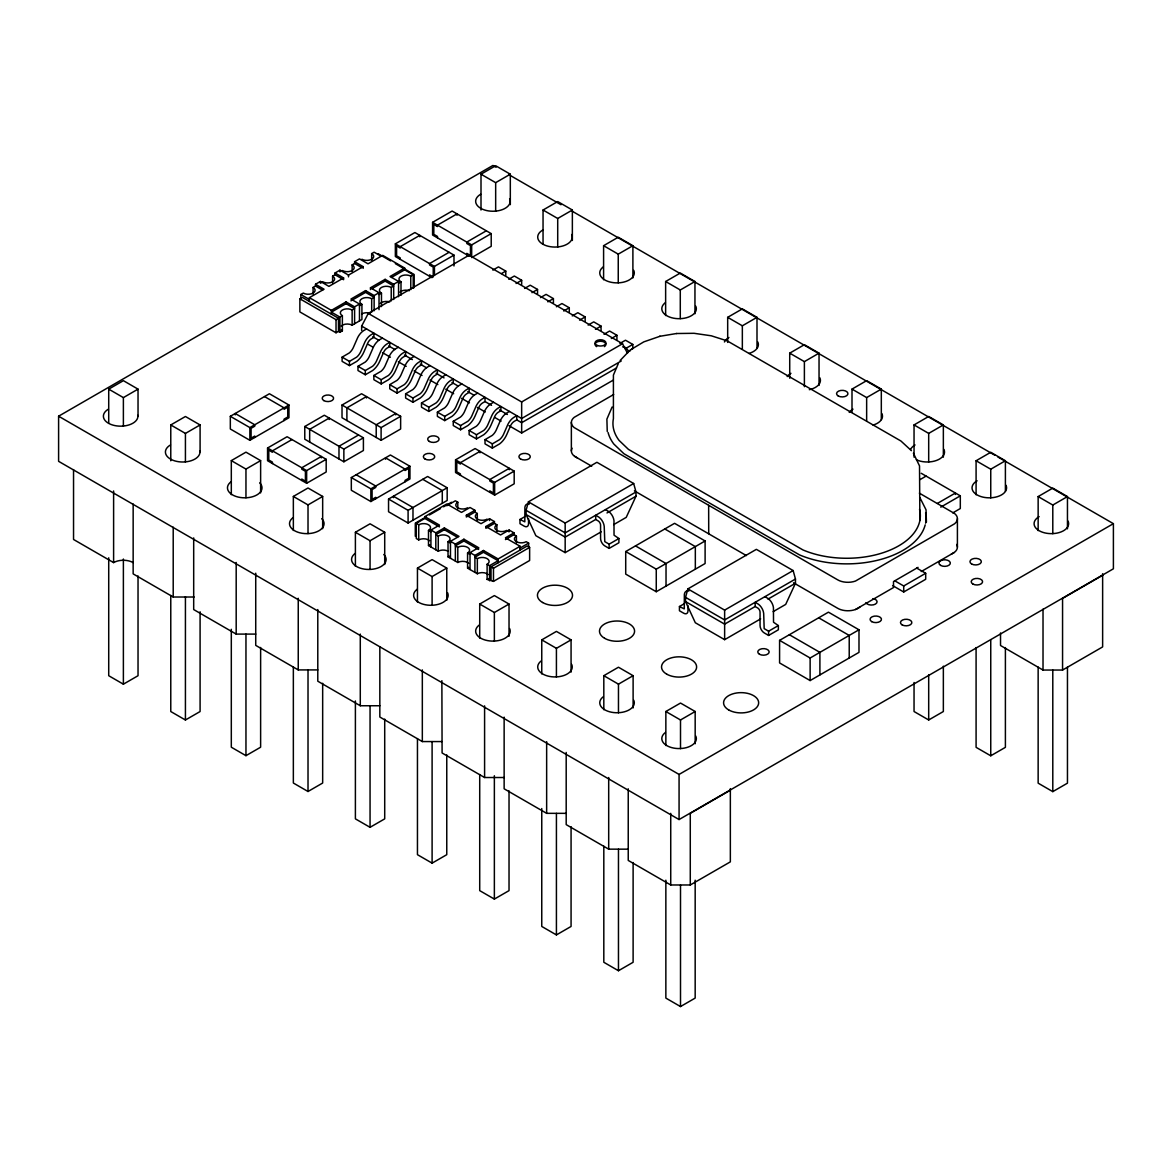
<?xml version="1.0" encoding="UTF-8"?>
<svg xmlns="http://www.w3.org/2000/svg" width="1172" height="1172" viewBox="0 0 1172 1172"><rect width="100%" height="100%" fill="white"/><g stroke="black" fill="none" stroke-linecap="round" stroke-linejoin="round"><path stroke-width="1.5" d="M601.177 531.824L565.168 552.627L535.853 535.692L526.082 514.537L526.082 510.318L528.411 501.85L596.914 462.295L633.671 483.509L636 491.976L636 496.21L626.229 517.365L613.703 524.602M760.643 618.875L724.633 639.663L695.318 622.742L685.547 601.588L685.547 597.354L687.876 588.901L756.38 549.346L793.136 570.559L795.466 579.027L795.466 583.26L785.694 604.415L773.168 611.638M618.406 363.305L613.41 375.113L613.41 418.638A73.631 42.514 0 0 0 619.08 440.408L628.441 449.374L802.967 549.946A73.631 42.514 0 0 0 884.684 552.173A73.631 42.514 0 0 0 919.522 509.424M361.65 330.343L361.65 326.109L368.272 313.422L469.137 255.174L622.522 343.733L627.489 353.255M612.121 407.006L606.891 419.122L607.243 431.442M620.12 360.507L629.144 351.087M631.356 349.315L643.794 341.872L660.056 336.261M997.855 456.963L1113.4 523.664L1113.4 568.801L679.071 819.55L58.6 461.329L58.6 416.207L492.929 165.442L496.093 167.274M108.718 423.165L108.718 389.133L123.382 380.666L138.032 389.133L138.032 416.001M481.003 210.022L481.003 174.203L495.668 165.735L510.318 174.203L510.318 204.646M322.637 290.158L315.502 286.041L315.502 284.269L320.396 281.441L328.936 286.378L343.601 277.925L343.601 279.698L335.046 274.761L332.599 276.167L332.599 282.906M335.046 274.761L335.046 272.988L339.939 270.161L348.494 275.098L363.144 266.63L363.144 268.403M361.723 267.582L354.603 263.48L354.603 261.693L359.482 258.88L368.023 263.817L382.687 255.35L404.662 268.051L404.662 269.824L391.477 277.442M300.852 299.549L300.852 294.509L303.299 293.088A6.915 3.985 0 0 0 313.07 293.088A6.915 3.985 0 0 0 313.07 287.448L315.502 286.041M352.142 271.626L352.142 264.887L354.603 263.48M371.685 260.33L371.685 253.606L374.132 252.2L381.252 256.302M108.718 389.133L123.382 397.601L138.032 389.133M481.003 174.203L495.668 182.656L510.318 174.203M299.871 298.787L302.317 297.38L338.474 318.257L338.474 331.368L336.027 332.775L299.871 311.913L299.871 298.787L336.027 319.663L338.474 318.257M431.999 277.676L395.36 256.522L395.36 243.835L414.903 232.539L453.989 255.115L453.989 265.985M432.585 222.328L452.128 211.048L491.215 233.624L491.215 246.31L471.671 257.591L471.671 244.904L432.585 222.328L432.585 235.03L469.24 256.185M309.393 301.468L309.393 297.659L324.058 289.206L315.502 284.269M309.393 297.659L331.383 310.36L346.048 301.893L354.589 306.83L359.482 304.017L359.482 320.938M379.025 309.642L379.025 292.722L374.132 295.549L365.591 290.612L350.926 299.08L359.482 304.017M370.469 289.572L370.469 287.785L385.134 279.332L393.675 284.269L398.568 281.441L398.568 296.692M404.662 268.051L390.012 276.504L398.568 281.441M346.048 303.665L331.383 312.133L339.939 317.07L342.37 315.664A6.915 3.985 0 0 1 342.37 310.023A6.915 3.985 0 0 1 352.142 310.023L354.589 308.602L346.048 303.665L346.048 301.893M350.926 300.852L365.591 292.385L374.132 297.322L371.685 298.728A6.915 3.985 0 0 0 361.914 298.728A6.915 3.985 0 0 0 361.914 304.383L361.914 319.517L352.142 325.171A6.915 3.985 0 0 0 341.286 325.992M371.934 288.722L385.134 281.104L393.675 286.041L391.228 287.462L391.228 300.926M449.11 252.288L429.567 263.568L429.567 264.989L433.23 267.099L433.23 276.973L429.567 274.863L429.567 276.27M486.336 230.796L466.793 242.077L466.793 243.498L470.455 245.607L470.455 255.481L466.793 253.357L466.793 254.778M359.482 305.789L361.914 304.383M379.025 294.494L381.471 293.088L380.417 292.326A6.915 3.985 0 0 1 382.043 287.155A6.915 3.985 0 0 1 391.155 287.404L391.228 287.462M398.568 283.228L401 281.807A6.915 3.985 0 0 1 401 276.167A6.915 3.985 0 0 1 410.771 276.167L413.218 274.761L413.218 288.224M395.36 243.835L434.446 266.396L453.989 255.115M471.671 244.904L491.215 233.624M170.775 460.772L170.775 424.953L185.425 416.5L200.09 424.953L200.09 451.821M543.046 244.054L543.046 210.022L557.711 201.555L572.361 210.022L572.361 240.465M338.474 331.368L339.939 332.218L342.37 330.812L342.37 315.664M170.775 424.953L185.425 433.42L200.09 424.953M366.543 328.922L363.423 330.753A11.632 6.724 -60 0 0 357.65 337.668L353.241 347.747A9.786 5.655 -60 0 1 349.329 352.919L342.107 357.138L342.107 361.372L349.446 365.591L356.771 361.372A14.972 8.644 -60 0 0 363.906 351.952L367.627 343.337A6.446 3.721 -60 0 1 371.421 338.796L373.868 337.39L373.868 333.156L370.748 334.987A11.632 6.724 -60 0 0 364.975 341.902L360.58 351.966A9.786 5.655 -60 0 1 356.654 357.152L349.446 361.372L342.107 357.138M543.046 210.022L557.711 218.475L572.361 210.022M230.327 416.309L269.413 393.748L288.957 405.029L288.957 417.73L249.87 440.291L230.327 429.011L230.327 416.309L249.87 427.59L288.957 405.029M492.87 270.102L498.452 266.879L505.777 271.098L505.777 275.332M382.424 338.093L379.303 339.924A11.632 6.724 -60 0 0 373.516 346.839L369.121 356.903A9.786 5.655 -60 0 1 365.21 362.089L357.987 366.309L357.987 370.528L365.312 374.762L372.652 370.528A14.972 8.644 -60 0 0 379.787 361.123L383.508 352.508A6.446 3.721 -60 0 1 387.302 347.967L389.749 346.56L389.749 342.327L386.628 344.158A11.632 6.724 -60 0 0 380.856 351.073L376.461 361.137A9.786 5.655 -60 0 1 372.535 366.309L365.312 370.528L357.987 366.309M501.601 273.515L505.777 271.098M508.751 279.258L514.332 276.035L521.657 280.269L521.657 284.503M398.29 347.264L395.184 349.095A11.632 6.724 -60 0 0 389.397 355.995L385.002 366.074A9.786 5.655 -60 0 1 381.076 371.246L373.868 375.465L373.868 379.699L381.193 383.933L388.518 379.699A14.972 8.644 -60 0 0 395.667 370.279L399.388 361.679A6.446 3.721 -60 0 1 403.183 357.138L405.629 355.731L405.629 351.497L402.509 353.329A11.632 6.724 -60 0 0 396.722 360.229L392.327 370.308A9.786 5.655 -60 0 1 388.415 375.48L381.193 379.699L373.868 375.465M516.076 283.492L521.657 280.269M524.631 288.429L530.213 285.206L537.538 289.44L537.538 293.674M231.309 494.657L231.309 460.625L245.959 452.158L260.624 460.625L260.624 492.87M603.595 279.727L603.595 245.695L618.245 237.227L632.895 245.695L632.895 277.925M414.17 356.435L411.064 358.251A11.632 6.724 -60 0 0 405.278 365.166L400.883 375.245A9.786 5.655 -60 0 1 396.956 380.417L389.749 384.636L389.749 388.87L397.074 393.103L404.399 388.87A14.972 8.644 -60 0 0 411.533 379.45L415.269 370.835A6.446 3.721 -60 0 1 419.063 366.309L421.495 364.888L421.495 360.668L418.389 362.485A11.632 6.724 -60 0 0 412.603 369.4L408.208 379.479A9.786 5.655 -60 0 1 404.281 384.65L397.074 388.87L389.749 384.636M531.956 292.663L537.538 289.44M267.553 448.012L287.096 436.731L326.182 459.307L326.182 471.994L306.639 483.274L267.553 460.713L267.553 448.012L306.639 470.587L326.182 459.307M304.779 426.52L324.322 415.24L363.408 437.801L363.408 450.502L343.865 461.783L304.779 439.222L304.779 426.52L343.865 449.096L363.408 437.801M342.019 405.029L361.562 393.748L400.634 416.309L400.634 429.011L381.105 440.291L342.019 417.73L342.019 405.029L381.105 427.59L400.634 416.309M291.989 439.559L272.446 450.839L272.446 452.245L268.784 450.136L268.784 460.01L272.446 462.12L272.446 463.526M540.512 297.6L546.079 294.377L553.418 298.611L553.418 302.845M231.309 460.625L245.959 469.093L260.624 460.625M603.595 245.695L618.245 254.148L632.895 245.695M430.051 365.591L426.93 367.422A11.632 6.724 -60 0 0 421.158 374.337L416.763 384.416A9.786 5.655 -60 0 1 412.837 389.587L405.629 393.807L405.629 398.041L412.954 402.26L420.279 398.041A14.972 8.644 -60 0 0 427.414 388.621L431.135 380.006A6.446 3.721 -60 0 1 434.944 375.465L437.376 374.058L437.376 369.825L434.27 371.656A11.632 6.724 -60 0 0 428.483 378.571L424.088 388.635A9.786 5.655 -60 0 1 420.162 393.821L412.954 398.041L405.629 393.807M547.837 301.834L553.418 298.611M556.378 306.756L561.959 303.548L569.284 307.767L569.284 312.001M445.931 374.762L442.811 376.593A11.632 6.724 -60 0 0 437.039 383.508L432.644 393.572A9.786 5.655 -60 0 1 428.718 398.758L421.495 402.978L421.495 407.197L428.835 411.431L436.16 407.197A14.972 8.644 -60 0 0 443.294 397.791L447.015 389.177A6.446 3.721 -60 0 1 450.81 384.636L453.256 383.229L453.256 378.995L450.136 380.827A11.632 6.724 -60 0 0 444.364 387.742L439.969 397.806A9.786 5.655 -60 0 1 436.043 402.978L428.835 407.197L421.495 402.978M563.717 310.99L569.284 307.767M358.529 434.988L338.986 446.268L338.986 458.955M572.258 315.927L577.84 312.704L585.165 316.938L585.165 321.172M461.812 383.933L458.692 385.764A11.632 6.724 -60 0 0 452.919 392.664L448.51 402.743A9.786 5.655 -60 0 1 444.598 407.915L437.376 412.134L437.376 416.368L444.715 420.602L452.04 416.368A14.972 8.644 -60 0 0 459.175 406.948L462.896 398.348A6.446 3.721 -60 0 1 466.69 393.807L469.137 392.4L469.137 388.166L466.017 389.998A11.632 6.724 -60 0 0 460.244 396.898L455.849 406.977A9.786 5.655 -60 0 1 451.923 412.148L444.715 416.368L437.376 412.134M579.598 320.161L585.165 316.938M588.139 325.098L593.721 321.875L601.046 326.109L601.046 330.343M293.352 530.477L293.352 496.445L308.016 487.992L322.666 496.445L322.666 528.689M665.637 315.546L665.637 281.514L680.287 273.047L694.952 281.514L694.952 313.759M477.693 393.103L474.572 394.92A11.632 6.724 -60 0 0 468.785 401.835L464.39 411.914A9.786 5.655 -60 0 1 460.479 417.086L453.256 421.305L453.256 425.539L460.581 429.772L467.921 425.539A14.972 8.644 -60 0 0 475.056 416.119L478.777 407.504A6.446 3.721 -60 0 1 482.571 402.978L485.018 401.557L485.018 397.337L481.897 399.154A11.632 6.724 -60 0 0 476.125 406.069L471.73 416.148A9.786 5.655 -60 0 1 467.804 421.319L460.581 425.539L453.256 421.305M595.464 329.332L601.046 326.109M351.322 477.561L390.408 455L409.951 466.28L409.951 478.982L370.865 501.543L351.322 490.262L351.322 477.561L370.865 488.841L409.951 466.28M293.352 496.445L308.016 504.912L322.666 496.445M665.637 281.514L680.287 289.982L694.952 281.514M604.019 334.269L609.601 331.046L616.926 335.28L616.926 339.514M493.558 402.26L490.453 404.091A11.632 6.724 -60 0 0 484.666 411.006L480.271 421.07A9.786 5.655 -60 0 1 476.345 426.256L469.137 430.476L469.137 434.709L476.462 438.929L483.787 434.709A14.972 8.644 -60 0 0 490.936 425.29L494.657 416.675A6.446 3.721 -60 0 1 498.452 412.134L500.898 410.727L500.898 406.494L497.778 408.325A11.632 6.724 -60 0 0 491.991 415.24L487.596 425.304A9.786 5.655 -60 0 1 483.684 430.49L476.462 434.709L469.137 430.476M611.345 338.503L616.926 335.28M619.9 343.425L625.482 340.217L632.807 344.436L632.807 348.67L628.412 351.219M368.272 313.422L521.657 401.967L622.522 343.733M509.439 411.431L506.333 413.262A11.632 6.724 -60 0 0 500.547 420.177L496.152 430.241A9.786 5.655 -60 0 1 492.225 435.427L485.018 439.647L485.018 443.866L492.343 448.1L499.668 443.866A14.972 8.644 -60 0 0 506.802 434.46L510.538 425.846A6.446 3.721 -60 0 1 514.332 421.305L516.764 419.898L516.764 415.664L513.658 417.496A11.632 6.724 -60 0 0 507.872 424.411L503.477 434.475A9.786 5.655 -60 0 1 499.55 439.647L492.343 443.866L485.018 439.647M632.807 344.436L625.584 348.553A9.786 5.655 -60 0 1 625.13 348.67M621.233 360.991L521.657 418.492L361.65 326.109M455.556 459.834L475.1 448.554L514.186 471.115L514.186 483.816L494.643 495.097L455.556 472.536L455.556 459.834L494.643 482.395L514.186 471.115M388.547 499.052L427.633 476.491L447.177 487.772L447.177 500.473L408.09 523.034L388.547 511.754L388.547 499.052L408.09 510.347L447.177 487.772M616.501 367.964L521.657 422.711L516.911 419.972M509 425.7L521.657 432.995L613.073 380.226M355.394 566.296L355.394 532.264L370.059 523.811L384.709 532.264L384.709 564.508M727.68 342.414L727.68 317.334L742.345 308.881L756.995 317.334L756.995 347.791M613.674 394.495L574.207 417.335A15.309 8.834 0 0 0 574.192 427.575L837.511 579.744A14.342 8.292 0 0 0 855.487 581.048L954.565 523.796A15.309 8.834 0 0 0 954.594 513.541L919.375 493.163M355.394 532.264L370.059 540.732L384.709 532.264M727.68 317.334L742.345 325.801L756.995 317.334M108.718 557.813L108.718 675.717L123.382 684.184L138.032 675.717L138.032 575.95M439.485 526.887L424.821 518.42L424.821 516.647L446.81 503.96L461.475 512.413L470.016 507.476L474.894 510.303L474.894 512.076L466.353 517.013L466.353 515.226L474.894 510.303M426.3 516.779L415.298 523.137L415.298 536.249M429.45 514.962L440.452 508.619M443.587 506.802L451.454 502.261M429.582 540.746A6.915 3.985 0 0 0 418.726 539.911L416.28 538.505L416.28 523.357L424.821 518.42M446.81 505.733L455.366 500.796L457.798 502.202L457.798 508.941M430.93 546.972L430.93 530.037L439.485 525.115L424.821 516.647M430.93 530.037L435.808 532.864L444.364 527.927L459.014 536.395L450.473 541.317L450.473 558.253M457.549 537.318L444.364 529.7L435.808 534.637L438.269 536.058A6.915 3.985 0 0 1 448.026 536.058A6.915 3.985 0 0 1 448.026 541.698L448.026 556.847L457.798 562.487A6.915 3.985 0 0 1 468.668 563.307M494.452 521.584L485.897 526.521L485.897 528.294L494.452 523.357L494.452 521.584L489.559 518.757L481.003 523.694L466.353 515.226M450.473 541.317L455.366 544.145L463.907 539.208L478.572 547.676L478.572 549.448L463.907 540.995L455.366 545.918L457.798 547.339A6.915 3.985 0 0 1 467.569 547.339A6.915 3.985 0 0 1 467.569 552.979L467.569 568.127L477.341 573.767A6.915 3.985 0 0 1 488.211 574.588M417.452 602.13L417.452 568.098L432.102 559.63L446.766 568.098L446.766 600.328M789.723 378.234L789.723 353.153L804.388 344.7L819.038 353.153L819.038 385.398M528.528 518.683L528.528 523.708A6.05 3.487 60 0 1 524.25 526.184L519.972 523.708L519.972 519.474L524.851 516.662M470.016 569.533L470.016 552.613L478.572 547.676M505.44 539.574L513.995 534.637L513.995 532.864L509.102 530.037L500.547 534.974L485.897 526.521M417.452 568.098L432.102 576.551L446.766 568.098M789.723 353.153L804.388 361.621L819.038 353.153M170.775 595.449L170.775 711.536L185.425 720.004L200.09 711.536L200.09 611.784M470.016 552.613L474.909 555.425L483.45 550.488L498.115 558.956L520.09 546.269L520.09 550.078M513.995 532.864L505.44 537.802L520.09 546.269M487.113 564.259L489.559 565.666L498.115 560.729L483.45 552.276L474.909 557.213L477.341 558.619A6.915 3.985 0 0 1 487.113 558.619A6.915 3.985 0 0 1 487.113 564.259L487.113 579.408L493.471 581.385L529.627 560.509L529.627 547.397L527.18 545.976L491.024 566.852L491.024 579.964M520.09 548.042L528.645 543.105L528.645 548.159M528.411 501.85L565.168 523.064L633.671 483.509M491.024 566.852L493.471 568.259L529.627 547.397M636 491.976L565.168 532.879L526.082 510.318M605.47 509.6L608.707 511.534A8.644 4.996 60 0 1 613.982 520.646L614.04 535.194L618.904 538.519L618.904 542.753L609.132 548.393L604.855 545.918A6.05 3.487 60 0 1 600.577 538.519L600.577 525.115A3.457 1.992 60 0 0 598.145 520.895L595.698 519.474L565.168 537.113L526.082 514.537M606.993 512.955L636 496.21M479.714 638.081L479.714 604.049L494.364 595.581L509.029 604.049L509.029 636.279M852 412.398L852 389.104L866.65 380.651L881.315 389.104L881.315 419.561M595.698 519.474L595.698 515.255L598.936 517.174A8.644 4.996 60 0 1 604.21 526.287L604.781 541.625L609.132 544.16L618.904 538.519M231.309 629.305L231.309 747.209L245.959 755.676L260.624 747.209L260.624 647.457M479.714 604.049L494.364 612.502L509.029 604.049M852 389.104L866.65 397.572L881.315 389.104M625.716 551.543L674.574 523.327L705.105 540.966L705.105 563.527L656.261 591.728L625.716 574.104L625.716 551.543L656.261 569.167L705.105 540.966M708.65 505.352L708.723 533.773M541.757 673.9L541.757 639.868L556.422 631.4L571.072 639.868L571.072 672.113M914.043 457.168L914.043 424.923L928.693 416.47L943.357 424.923L943.357 457.168M293.352 666.941L293.352 783.028L308.016 791.496L322.666 783.028L322.666 683.276M541.757 639.868L556.422 648.321L571.072 639.868M914.043 424.923L928.693 433.391L943.357 424.923M687.993 605.734L687.993 610.759A6.05 3.487 60 0 1 683.716 613.22L679.438 610.759L679.438 606.525L684.316 603.712M920.093 479.568L926.114 476.096M603.814 709.719L603.814 675.687L618.464 667.22L633.114 675.687L633.114 707.932M976.086 494.789L976.086 460.757L990.75 452.289L1005.4 460.757L1005.4 491.2M687.876 588.901L724.633 610.114L793.136 570.559M795.466 579.027L724.633 619.929L685.547 597.354M355.394 700.959L355.394 818.862L370.059 827.315L384.709 818.862L384.709 719.095M603.814 675.687L618.464 684.155L633.114 675.687M976.086 460.757L990.75 469.21L1005.4 460.757M764.935 596.651L768.173 598.57A8.644 4.996 60 0 1 773.447 607.697L773.52 622.229L778.369 625.57L778.369 629.789L768.598 635.444L764.32 632.968A6.05 3.487 60 0 1 760.057 625.57L760.057 612.165A3.457 1.992 60 0 0 757.61 607.931L755.164 606.525L724.633 624.149L685.547 601.588M767.982 599.126L795.466 583.26M937.38 503.433L955.429 493.016L955.429 494.438M940.764 507.124L960.308 495.844L960.308 508.531L952.792 512.882M755.164 606.525L755.164 602.291L758.401 604.21A8.644 4.996 60 0 1 763.675 613.337L764.173 628.617L768.598 631.21L778.369 625.57M779.585 640.366L828.443 612.165L858.988 629.789L858.988 652.365L810.13 680.566L779.585 662.942L779.585 640.366L810.13 658.005L858.988 629.789M665.857 745.538L665.857 711.507L680.507 703.053L695.172 711.507L695.172 743.751M1038.143 530.608L1038.143 496.576L1052.793 488.109L1067.458 496.576L1067.458 528.821M918.072 567.365L893.504 581.546L893.504 587.553L855.487 609.499M921.236 571.54L954.169 552.525M894.763 580.814L903.715 585.971L925.69 573.284L925.69 579.29L903.715 591.992L892.639 585.59M417.452 738.594L417.452 854.681L432.102 863.134L446.766 854.681L446.766 754.914M665.857 711.507L680.507 719.974L695.172 711.507M1038.143 496.576L1052.793 505.044L1067.458 496.576M58.6 416.207L679.071 774.428L1113.4 523.664M479.714 774.546L479.714 890.632L494.364 899.085L509.029 890.632L509.029 790.866M730.346 790.206L690.279 813.339L690.279 884.977L670.736 884.977L628.236 860.438L628.236 788.8M1102.632 575.276L1062.564 598.409L1062.564 670.047L1043.021 670.047L1000.522 645.508L1000.522 632.968M541.757 808.548L541.757 926.451L556.422 934.919L571.072 926.451L571.072 826.685M914.043 682.5L914.043 711.521L928.693 719.974L943.357 711.521L943.357 666.165M690.279 884.977L730.346 861.86L730.346 788.639M1062.564 670.047L1102.632 646.915L1102.632 573.709M603.814 846.184L603.814 962.271L618.464 970.738L633.114 962.271L633.114 862.519M976.086 647.574L976.086 747.34L990.75 755.793L1005.4 747.34L1005.4 647.574M665.857 880.201L665.857 998.09L680.507 1006.558L695.172 998.09L695.172 880.201M1038.143 667.073L1038.143 783.16L1052.793 791.627L1067.458 783.16L1067.458 667.073M626.771 352.157L627.372 351.834A11.632 6.724 -60 0 1 629.979 351.087M951.268 554.195L954.565 552.246A15.309 8.834 0 0 0 956.689 544.438M477.356 520.222L477.268 513.541A6.915 3.985 0 0 0 476.828 518.786A6.915 3.985 0 0 0 485.794 519.723L487.113 519.123M676.537 333.522L694.044 333.302L711.287 335.793L726.713 340.715M659.587 336.335L676.713 333.493M133.154 504.033L133.154 573.884L173.207 597.017L194.127 597.017M193.688 537.919L193.688 609.557L236.187 634.096L255.73 634.096M255.73 573.196L255.73 645.376L298.245 669.915L317.788 669.915M317.788 609.557L317.788 681.21L360.287 705.749L379.831 705.749M379.831 646.636L379.831 717.03L422.33 741.568L441.873 741.568M441.873 680.668L442.093 752.981L484.593 777.519L504.136 777.519M504.136 717.147L504.136 788.8L546.65 813.339L566.193 813.339M566.193 752.439L566.193 824.619L608.693 849.158L628.236 849.158M577.474 457.988L574.192 456.04A15.309 8.834 0 0 1 572.097 448.231M727.373 340.979L900.931 441.009L911.406 450.663M508.751 174.584L560.992 204.734M572.068 211.136L994.691 455.132M921.221 473.283L960.308 495.844M378.043 253.665L390.613 260.916M395.33 263.641L414.199 274.541L414.199 287.653M404.662 269.824L413.218 274.761M916.753 568.127L925.69 573.284M354.603 261.693L363.144 266.63M370.469 287.785L379.025 292.722M335.046 272.988L343.601 277.925M300.852 294.509L309.393 299.446M372.74 336.745L379.083 340.407M388.591 345.887L394.92 349.549M404.428 355.028L412.354 359.614M420.265 364.184L426.608 367.832M436.116 373.326L444.027 377.897M451.953 382.468L458.296 386.13M467.789 391.624L474.133 395.272M485.223 401.674L491.551 405.336M499.477 409.907L507.403 414.478M574.632 456.348L591.699 466.207M634.404 490.863L746.374 555.587M793.517 582.792L837.511 608.195A14.342 8.292 0 0 0 860.058 606.862M368.272 344.436L373.018 347.176M382.497 352.655L390.408 357.226M398.319 361.782L406.215 366.353M414.126 370.923L422.037 375.48M429.948 380.05L437.845 384.606M445.756 389.177L453.667 393.748M461.563 398.304L469.474 402.875M477.385 407.431L485.281 412.002M494.774 417.481L501.103 421.129M664.802 528.968L695.333 546.606L695.333 569.167M818.671 617.805L849.217 635.444L849.217 658.005M635.488 545.888L666.033 563.527L666.033 586.088M789.357 634.726L819.902 652.365L819.902 674.926M679.438 606.525L684.272 608.883L684.36 594.351A8.644 4.996 60 0 1 688.843 591.04M519.972 519.474L524.807 521.833L524.895 507.3A8.644 4.996 60 0 1 529.378 503.989M422.755 479.319L442.284 490.599L442.284 503.286M474.894 512.076L477.356 513.497M494.452 523.357L496.884 524.763L496.884 531.502M513.995 534.637L516.427 536.058L516.427 542.783M528.645 543.105L526.199 541.698A6.915 3.985 0 0 1 516.427 541.698A6.915 3.985 0 0 1 516.427 536.058M264.535 396.575L284.064 407.856L284.064 409.262L287.741 407.153L287.741 417.012L284.064 419.137L284.064 420.543M356.2 474.748L375.743 486.028L375.743 487.435L372.081 489.559L372.081 499.418L375.743 497.309L375.743 498.715M416.28 523.357L418.726 524.763A6.915 3.985 0 0 1 428.498 524.763A6.915 3.985 0 0 1 428.498 530.418L428.498 545.551L438.269 551.206A6.915 3.985 0 0 1 448.026 551.206M428.498 530.418L430.93 531.824M448.026 541.698L450.473 543.105M467.569 552.979L470.016 554.385M133.154 562.604A13.815 7.984 0 0 0 113.611 562.604L73.543 539.472L73.543 469.62M919.888 497.617L926.027 509.776L926.422 522.097M628.046 350.355L625.819 347.85A11.632 6.724 -60 0 0 622.64 346.853M913.398 453.212L919.522 465.899L919.874 520.514M1052.793 505.044L1052.793 533.7M1052.793 670.091L1052.793 791.627M1043.021 609.147L1043.021 670.047M990.75 469.21L990.75 497.88M990.75 639.722L990.75 755.793M957.407 518.669L957.407 547.134M928.693 433.391L928.693 462.046M928.693 674.633L928.693 719.974M903.715 585.971L903.715 591.992M866.65 397.572L866.65 420.851M810.13 658.005L810.13 680.566M804.388 361.621L804.388 386.701M768.598 631.21L768.598 635.444M742.345 325.801L742.345 349.08M724.633 610.114L724.633 639.663M680.507 719.974L680.507 748.63M680.507 885.036L680.507 1006.558M680.287 289.982L680.287 318.638M679.071 774.428L679.071 819.55M670.736 813.339L670.736 884.977M656.261 569.167L656.261 591.728M618.464 684.155L618.464 712.81M618.464 849.202L618.464 970.738M618.245 254.148L618.245 282.818M609.132 544.16L609.132 548.393M608.693 777.519L608.693 849.158M571.365 422.447L571.365 450.912M565.168 523.064L565.168 552.627M557.711 218.475L557.711 247.145M556.422 648.321L556.422 676.991M556.422 813.383L556.422 934.919M546.65 741.686L546.65 813.339M521.657 401.967L521.657 432.995M509.293 469.708L509.293 468.302L489.75 479.582L489.75 480.989L493.412 483.113L493.412 492.973L489.75 490.863L489.75 492.269M509.102 530.037L509.102 531.824L506.656 530.418A6.915 3.985 0 0 1 496.884 530.418A6.915 3.985 0 0 1 496.884 524.763M498.115 558.956L498.115 562.765M495.668 182.656L495.668 211.312M494.643 482.395L494.643 495.097M494.364 612.502L494.364 641.157M494.364 775.747L494.364 899.085M493.471 568.259L493.471 581.385M492.343 443.866L492.343 448.1M489.559 518.757L489.559 520.529M489.559 565.666L489.559 580.814M484.593 705.866L484.593 777.519M483.45 550.488L483.45 552.276M479.978 452.788L479.978 451.381L460.435 462.662L460.435 464.068L456.772 461.958L456.772 471.818L460.435 473.942L460.435 475.349M477.341 558.619L477.341 573.767M476.462 434.709L476.462 438.929M474.909 555.425L474.909 572.361M463.907 539.208L463.907 540.995M460.581 425.539L460.581 429.772M457.798 547.339L457.798 562.487M457.021 215.282L457.021 213.875L437.478 225.156L437.478 226.562L433.816 224.453L433.816 234.327L437.478 236.436L437.478 237.843M455.366 544.145L455.366 561.066M444.715 416.368L444.715 420.602M444.364 527.927L444.364 529.7M438.269 536.058L438.269 551.206M435.808 532.864L435.808 549.785M434.446 266.396L434.446 275.464M432.102 576.551L432.102 605.221M432.102 741.612L432.102 863.134M428.835 407.197L428.835 411.431M422.33 669.915L422.33 741.568M419.796 236.773L419.796 235.367L400.253 246.647L400.253 248.054L396.59 245.944L396.59 255.818L400.253 257.928L400.253 259.349M418.726 524.763L418.726 539.911M412.954 398.041L412.954 402.26M412.983 520.207L412.983 507.52L393.44 496.239L393.44 497.646M410.771 276.167L410.771 289.63M408.09 510.347L408.09 523.034M405.058 481.795L405.058 480.388L408.72 478.264L408.72 468.39L405.058 470.514L405.058 469.108L385.515 457.812L385.515 459.234M401 281.807L401 295.271M397.074 388.87L397.074 393.103M395.755 414.903L395.755 413.496L376.212 424.777L376.212 437.464M393.675 284.269L393.675 299.505M385.134 279.332L385.134 281.104M381.471 293.088L381.471 306.551M381.193 379.699L381.193 383.933M381.105 427.59L381.105 440.291M374.132 295.549L374.132 310.785M371.685 298.728L371.685 312.206M370.865 488.841L370.865 501.543M370.059 540.732L370.059 569.387M370.059 705.793L370.059 827.315M366.44 397.982L366.44 396.575L346.897 407.856L346.897 420.543M365.591 290.612L365.591 292.385M365.312 370.528L365.312 374.762M360.287 634.096L360.287 705.749M354.589 306.83L354.589 323.75M352.142 310.023L352.142 325.171M349.446 361.372L349.446 365.591M348.494 275.098L348.494 276.87M343.865 449.096L343.865 461.783M339.939 270.161L339.939 271.933M339.939 317.07L339.939 332.218M336.027 319.663L336.027 332.775M331.383 310.36L331.383 314.169M329.215 419.473L329.215 418.067L309.672 429.348L309.672 442.034M321.304 457.886L321.304 456.479L301.761 467.76L301.761 469.166L305.423 471.291L305.423 481.165L301.761 479.04L301.761 480.461M320.396 281.441L320.396 283.228L322.842 281.807A6.915 3.985 0 0 0 332.599 281.807A6.915 3.985 0 0 0 332.599 276.167M313.07 287.448L313.07 294.187M308.016 504.912L308.016 533.568M308.016 669.974L308.016 791.496M306.639 470.587L306.639 483.274M298.245 598.277L298.245 669.915M254.764 437.464L254.764 436.057L251.086 438.167L251.086 428.307L254.764 426.183L254.764 424.777L235.22 413.496L235.22 414.903M249.87 427.59L249.87 440.291M245.959 469.093L245.959 497.748M245.959 634.14L245.959 755.676M236.187 562.457L236.187 634.096M185.425 433.42L185.425 462.076M185.425 596.665L185.425 720.004M173.207 527.166L173.207 597.017M123.382 397.601L123.382 426.256M123.382 559.029L123.382 684.184M113.611 490.965L113.611 562.604M881.901 413.613A17.272 9.977 0 0 1 873.037 425.084M849.231 412.412A17.272 9.977 0 0 1 852.996 409.145M819.843 377.794A17.272 9.977 0 0 1 809.325 389.69M787.188 376.578A17.272 9.977 0 0 1 790.953 373.326M757.801 341.975A17.272 9.977 0 0 1 748.937 353.446M724.428 341.975A17.272 9.977 0 0 1 728.911 337.507M695.758 306.156A17.272 9.977 0 0 1 675.687 318.506A17.272 9.977 0 0 1 665.388 302.64M633.715 270.336A17.272 9.977 0 0 1 613.63 282.686A17.272 9.977 0 0 1 603.346 266.82M571.658 234.503A17.272 9.977 0 0 1 550.503 246.721A17.272 9.977 0 0 1 542.768 230.034M509.615 198.683A17.272 9.977 0 0 1 488.46 210.901A17.272 9.977 0 0 1 480.71 194.215M259.701 482.864A17.272 9.977 0 0 1 255.247 495.756A17.272 9.977 0 0 1 232.51 494.892A17.272 9.977 0 0 1 231.06 481.751M199.899 451.132A17.272 9.977 0 0 1 176.796 461.402A17.272 9.977 0 0 1 170.482 444.964M137.857 415.313A17.272 9.977 0 0 1 114.753 425.568A17.272 9.977 0 0 1 108.439 409.145M633.715 700.197A17.272 9.977 0 0 1 613.63 712.561A17.272 9.977 0 0 1 603.346 696.695M571.658 664.378A17.272 9.977 0 0 1 551.587 676.742A17.272 9.977 0 0 1 541.303 660.876M509.615 628.558A17.272 9.977 0 0 1 489.544 640.908A17.272 9.977 0 0 1 479.245 625.042M447.572 592.739A17.272 9.977 0 0 1 427.487 605.089A17.272 9.977 0 0 1 417.203 589.223M383.801 554.503A17.272 9.977 0 0 1 379.347 567.409A17.272 9.977 0 0 1 356.596 566.53A17.272 9.977 0 0 1 355.16 553.404M321.743 518.683A17.272 9.977 0 0 1 317.29 531.59A17.272 9.977 0 0 1 294.553 530.711A17.272 9.977 0 0 1 293.103 517.585M872.891 598.599A5.699 3.296 0 0 1 875.44 604.093A5.699 3.296 0 0 1 865.918 602.628M1068.044 521.086A17.272 9.977 0 0 1 1046.889 533.304A17.272 9.977 0 0 1 1039.139 516.618M1005.986 485.267A17.272 9.977 0 0 1 984.832 497.485A17.272 9.977 0 0 1 977.096 480.798M943.943 449.447A17.272 9.977 0 0 1 936.648 460.391A17.272 9.977 0 0 1 916.358 459.761M910.571 449.447A17.272 9.977 0 0 1 915.039 444.964M695.758 736.016A17.272 9.977 0 0 1 675.687 748.381A17.272 9.977 0 0 1 665.388 732.515M925.206 524.866A79.388 45.84 0 0 1 799.538 554.898L623.914 453.711L613.806 444.012A79.388 45.84 0 0 1 608.078 432.512M925.602 512.897A79.388 45.84 0 0 1 925.602 523.181M595.2 345.213A5.464 3.15 0 0 1 600.474 341.242A5.464 3.15 0 0 1 605.748 345.213M605.206 345.96A5.464 3.15 0 0 1 604.342 346.619M596.621 346.619A5.464 3.15 0 0 1 595.757 345.96M488.211 578.587A6.915 3.985 0 0 1 487.113 579.408M468.668 567.292A6.915 3.985 0 0 1 467.569 568.127M449.125 556.011A6.915 3.985 0 0 1 448.026 556.847M429.582 544.731A6.915 3.985 0 0 1 428.498 545.551M467.569 507.842A6.915 3.985 0 0 1 457.798 507.842A6.915 3.985 0 0 1 457.798 502.202M399.901 292.15A6.915 3.985 0 0 1 409.35 290.685M380.299 303.489A6.915 3.985 0 0 1 389.705 301.937M361.914 313.876A6.915 3.985 0 0 1 370.264 313.246M342.37 330.812A6.915 3.985 0 0 1 341.286 329.977M352.142 264.887A6.915 3.985 0 0 1 352.142 270.527A6.915 3.985 0 0 1 342.37 270.527M371.685 253.606A6.915 3.985 0 0 1 371.685 259.246A6.915 3.985 0 0 1 361.914 259.246M520.558 458.999A5.699 3.296 0 0 0 530.096 457.534A5.699 3.296 0 0 0 523.108 453.505A5.699 3.296 0 0 0 520.558 458.999M429.348 441.463A5.699 3.296 0 0 0 438.885 439.983A5.699 3.296 0 0 0 431.897 435.955A5.699 3.296 0 0 0 429.348 441.463M971.617 563.981A5.699 3.296 0 0 0 981.154 562.501A5.699 3.296 0 0 0 974.181 558.473A5.699 3.296 0 0 0 971.617 563.981M940.618 565.402A5.699 3.296 0 0 0 950.155 563.922A5.699 3.296 0 0 0 943.182 559.894A5.699 3.296 0 0 0 940.618 565.402M728.706 709.939A17.551 10.138 0 0 0 758.064 705.398A17.551 10.138 0 0 0 736.573 692.989A17.551 10.138 0 0 0 728.706 709.939M666.663 674.12A17.551 10.138 0 0 0 696.022 669.578A17.551 10.138 0 0 0 674.53 657.17A17.551 10.138 0 0 0 666.663 674.12M604.62 638.301A17.551 10.138 0 0 0 633.979 633.759A17.551 10.138 0 0 0 612.487 621.35A17.551 10.138 0 0 0 604.62 638.301M542.563 602.481A17.551 10.138 0 0 0 571.921 597.94A17.551 10.138 0 0 0 550.43 585.531A17.551 10.138 0 0 0 542.563 602.481M759.441 654.24A5.699 3.296 0 0 0 768.979 652.76A5.699 3.296 0 0 0 761.99 648.731A5.699 3.296 0 0 0 759.441 654.24M424.997 458.999A5.699 3.296 0 0 0 434.534 457.534A5.699 3.296 0 0 0 427.546 453.505A5.699 3.296 0 0 0 424.997 458.999M323.868 400.619A5.699 3.296 0 0 0 333.405 399.139A5.699 3.296 0 0 0 326.417 395.111A5.699 3.296 0 0 0 323.868 400.619M871.734 621.643A5.699 3.296 0 0 0 881.271 620.164A5.699 3.296 0 0 0 874.283 616.135A5.699 3.296 0 0 0 871.734 621.643M972.863 584.022A5.699 3.296 0 0 0 982.4 582.543A5.699 3.296 0 0 0 975.426 578.514A5.699 3.296 0 0 0 972.863 584.022M902.118 624.866A5.699 3.296 0 0 0 911.655 623.387A5.699 3.296 0 0 0 904.681 619.358A5.699 3.296 0 0 0 902.118 624.866M838.214 395.96A5.699 3.296 0 0 0 847.752 394.481A5.699 3.296 0 0 0 840.778 390.452A5.699 3.296 0 0 0 838.214 395.96M597.749 345.623A5.464 3.15 0 0 0 605.939 342.898A5.464 3.15 0 0 0 597.749 340.173A5.464 3.15 0 0 0 597.749 345.623"/></g></svg>
